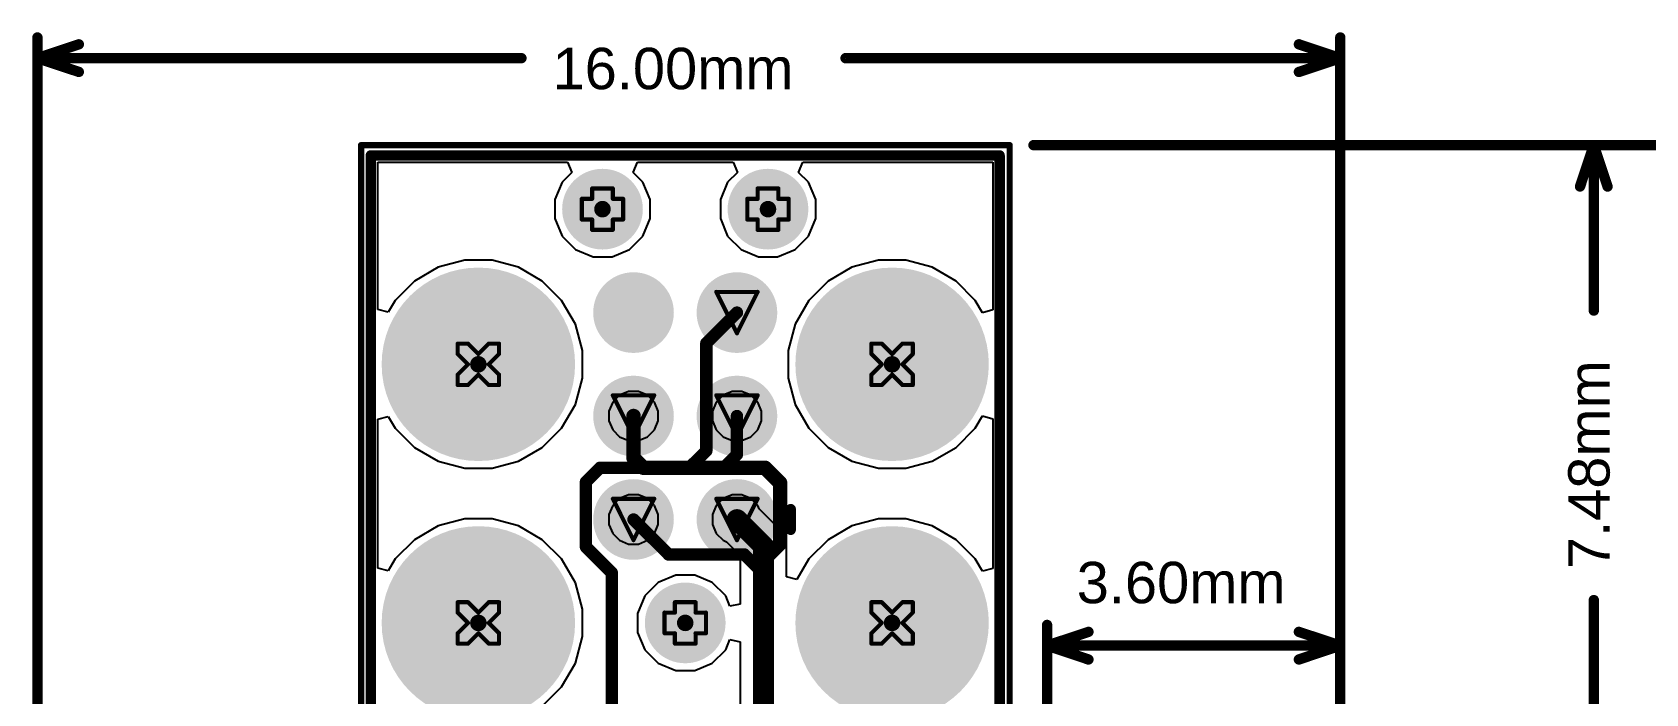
# Model space of a CAD drawing. Header units: inches. Extents: x -35 to 304, y -8 to 63.
# Drawn here: x -0.06 to 19.75, y 9.75 to 17.87 of the extents above; entities that cross this region are included whole.
import ezdxf

# ---------------------------------------------------------------- set-up
doc = ezdxf.new("R2010")
doc.units = ezdxf.units.IN
for name, color, linetype in [('Board Outline', 216, 'Continuous'), ('Bottom Layer', 5, 'Continuous'), ('Bottom Solder', 6, 'Continuous'), ('Dimensions', 6, 'Continuous'), ('Drill Drawing', 1, 'Continuous'), ('Layer 2', 16, 'Continuous'), ('Layer 3', 76, 'Continuous'), ('Pad Holes', 156, 'Continuous'), ('Top Layer', 1, 'Continuous'), ('Top Overlay', 2, 'Continuous'), ('Top Paste', 8, 'Continuous'), ('Top Solder', 216, 'Continuous'), ('Via Holes', 16, 'Continuous')]:
    doc.layers.add(name, color=color, linetype=linetype)
doc.styles.add('Arial', font='', dxfattribs={"height": 0.2})
doc.styles.get('Arial').set_extended_font_data('Arial')

# ---------------------------------------------------------------- blocks, each defined once
blk = doc.blocks.new('TC2030_IDC__5')
at = {"layer": 'Bottom Solder'}
h = blk.add_hatch(color=6, dxfattribs=at)
edge = h.paths.add_edge_path()
edge.add_arc((-2.54, 2.54), 0.1016, 0, 360)
h = blk.add_hatch(color=6, dxfattribs=at)
edge = h.paths.add_edge_path()
edge.add_arc((0.635, 2.54), 0.1016, 0, 360)
h = blk.add_hatch(color=6, dxfattribs=at)
edge = h.paths.add_edge_path()
edge.add_arc((2.54, 1.016), 0.1016, 0, 360)
h = blk.add_hatch(color=6, dxfattribs=at)
edge = h.paths.add_edge_path()
edge.add_arc((-2.54, 0), 0.1016, 0, 360)
h = blk.add_hatch(color=6, dxfattribs=at)
edge = h.paths.add_edge_path()
edge.add_arc((2.54, -1.016), 0.1016, 0, 360)
h = blk.add_hatch(color=6, dxfattribs=at)
edge = h.paths.add_edge_path()
edge.add_arc((-2.54, -2.54), 0.1016, 0, 360)
h = blk.add_hatch(color=6, dxfattribs=at)
edge = h.paths.add_edge_path()
edge.add_arc((0.635, -2.54), 0.1016, 0, 360)
at = {"layer": 'Pad Holes'}
h = blk.add_hatch(color=7, dxfattribs=at)
edge = h.paths.add_edge_path()
edge.add_arc((-2.54, 2.54), 1.1875, 0, 360)
h = blk.add_hatch(color=7, dxfattribs=at)
edge = h.paths.add_edge_path()
edge.add_arc((0.635, 2.54), 1.1875, 0, 360)
h = blk.add_hatch(color=7, dxfattribs=at)
edge = h.paths.add_edge_path()
edge.add_arc((2.54, 1.016), 0.4955, 0, 360)
h = blk.add_hatch(color=7, dxfattribs=at)
edge = h.paths.add_edge_path()
edge.add_arc((-2.54, 0), 0.4955, 0, 360)
h = blk.add_hatch(color=7, dxfattribs=at)
edge = h.paths.add_edge_path()
edge.add_arc((2.54, -1.016), 0.4955, 0, 360)
h = blk.add_hatch(color=7, dxfattribs=at)
edge = h.paths.add_edge_path()
edge.add_arc((-2.54, -2.54), 1.1875, 0, 360)
h = blk.add_hatch(color=7, dxfattribs=at)
edge = h.paths.add_edge_path()
edge.add_arc((0.635, -2.54), 1.1875, 0, 360)
at = {"layer": 'Top Layer'}
h = blk.add_hatch(color=1, dxfattribs=at)
edge = h.paths.add_edge_path()
edge.add_arc((-1.27, 0.635), 0.3935, 0, 360)
h = blk.add_hatch(color=1, dxfattribs=at)
edge = h.paths.add_edge_path()
edge.add_arc((0, 0.635), 0.3935, 0, 360)
h = blk.add_hatch(color=1, dxfattribs=at)
edge = h.paths.add_edge_path()
edge.add_arc((1.27, 0.635), 0.3935, 0, 360)
h = blk.add_hatch(color=1, dxfattribs=at)
edge = h.paths.add_edge_path()
edge.add_arc((-1.27, -0.635), 0.3935, 0, 360)
h = blk.add_hatch(color=1, dxfattribs=at)
edge = h.paths.add_edge_path()
edge.add_arc((-1.27, -0.635), 0.3935, 0, 360)
h = blk.add_hatch(color=1, dxfattribs=at)
edge = h.paths.add_edge_path()
edge.add_arc((0, -0.635), 0.3935, 0, 360)
h = blk.add_hatch(color=1, dxfattribs=at)
edge = h.paths.add_edge_path()
edge.add_arc((1.27, -0.635), 0.3935, 0, 360)
at = {"layer": 'Top Paste'}
h = blk.add_hatch(color=8, dxfattribs=at)
edge = h.paths.add_edge_path()
edge.add_arc((-1.27, 0.635), 0.3935, 0, 360)
h = blk.add_hatch(color=8, dxfattribs=at)
edge = h.paths.add_edge_path()
edge.add_arc((0, 0.635), 0.3935, 0, 360)
h = blk.add_hatch(color=8, dxfattribs=at)
edge = h.paths.add_edge_path()
edge.add_arc((1.27, 0.635), 0.3935, 0, 360)
h = blk.add_hatch(color=8, dxfattribs=at)
edge = h.paths.add_edge_path()
edge.add_arc((-1.27, -0.635), 0.3935, 0, 360)
h = blk.add_hatch(color=8, dxfattribs=at)
edge = h.paths.add_edge_path()
edge.add_arc((-1.27, -0.635), 0.3935, 0, 360)
h = blk.add_hatch(color=8, dxfattribs=at)
edge = h.paths.add_edge_path()
edge.add_arc((0, -0.635), 0.3935, 0, 360)
h = blk.add_hatch(color=8, dxfattribs=at)
edge = h.paths.add_edge_path()
edge.add_arc((1.27, -0.635), 0.3935, 0, 360)
at = {"layer": 'Top Solder'}
h = blk.add_hatch(color=216, dxfattribs=at)
edge = h.paths.add_edge_path()
edge.add_arc((-2.54, 2.54), 0.1016, 0, 360)
h = blk.add_hatch(color=216, dxfattribs=at)
edge = h.paths.add_edge_path()
edge.add_arc((0.635, 2.54), 0.1016, 0, 360)
h = blk.add_hatch(color=216, dxfattribs=at)
edge = h.paths.add_edge_path()
edge.add_arc((-1.27, 0.635), 0.4951, 0, 360)
h = blk.add_hatch(color=216, dxfattribs=at)
edge = h.paths.add_edge_path()
edge.add_arc((0, 0.635), 0.4951, 0, 360)
h = blk.add_hatch(color=216, dxfattribs=at)
edge = h.paths.add_edge_path()
edge.add_arc((1.27, 0.635), 0.4951, 0, 360)
h = blk.add_hatch(color=216, dxfattribs=at)
edge = h.paths.add_edge_path()
edge.add_arc((2.54, 1.016), 0.1016, 0, 360)
h = blk.add_hatch(color=216, dxfattribs=at)
edge = h.paths.add_edge_path()
edge.add_arc((-2.54, 0), 0.1016, 0, 360)
h = blk.add_hatch(color=216, dxfattribs=at)
edge = h.paths.add_edge_path()
edge.add_arc((-1.27, -0.635), 0.4951, 0, 360)
h = blk.add_hatch(color=216, dxfattribs=at)
edge = h.paths.add_edge_path()
edge.add_arc((-1.27, -0.635), 0.4951, 0, 360)
h = blk.add_hatch(color=216, dxfattribs=at)
edge = h.paths.add_edge_path()
edge.add_arc((0, -0.635), 0.4951, 0, 360)
h = blk.add_hatch(color=216, dxfattribs=at)
edge = h.paths.add_edge_path()
edge.add_arc((1.27, -0.635), 0.4951, 0, 360)
h = blk.add_hatch(color=216, dxfattribs=at)
edge = h.paths.add_edge_path()
edge.add_arc((2.54, -1.016), 0.1016, 0, 360)
h = blk.add_hatch(color=216, dxfattribs=at)
edge = h.paths.add_edge_path()
edge.add_arc((-2.54, -2.54), 0.1016, 0, 360)
h = blk.add_hatch(color=216, dxfattribs=at)
edge = h.paths.add_edge_path()
edge.add_arc((0.635, -2.54), 0.1016, 0, 360)
at = {"layer": 'Top Overlay', "const_width": 0.127}
for points in [[(-3.8608, 3.8608), (-3.8608, -3.8608)], [(-3.8608, 3.8608), (3.2004, 3.8608)], [(3.2004, 3.8608), (3.2004, -3.8608)], [(-1.27, -1.1684), (-1.397, -1.2954)], [(-1.27, -1.1684), (-1.143, -1.2954)], [(-1.397, -1.2954), (-1.143, -1.2954)], [(-3.8608, -3.8608), (3.2004, -3.8608)]]:
    blk.add_lwpolyline(points, dxfattribs=at)
at = {"layer": 'Top Overlay', "const_width": 0.0635}
for points in [[(-3.89255, 3.8608, 1), (-3.82905, 3.8608, 1)], [(-3.89255, 3.8608, 1), (-3.82905, 3.8608, 1)], [(3.16865, 3.8608, 1), (3.23215, 3.8608, 1)], [(3.16865, 3.8608, 1), (3.23215, 3.8608, 1)], [(-1.30175, -1.1684, 1), (-1.23825, -1.1684, 1)], [(-1.30175, -1.1684, 1), (-1.23825, -1.1684, 1)], [(-1.42875, -1.2954, 1), (-1.36525, -1.2954, 1)], [(-1.42875, -1.2954, 1), (-1.36525, -1.2954, 1)], [(-1.17475, -1.2954, 1), (-1.11125, -1.2954, 1)], [(-1.17475, -1.2954, 1), (-1.11125, -1.2954, 1)], [(-3.89255, -3.8608, 1), (-3.82905, -3.8608, 1)], [(-3.89255, -3.8608, 1), (-3.82905, -3.8608, 1)], [(3.16865, -3.8608, 1), (3.23215, -3.8608, 1)], [(3.16865, -3.8608, 1), (3.23215, -3.8608, 1)]]:
    blk.add_lwpolyline(points, format="xyb", close=True, dxfattribs=at)

msp = doc.modelspace()

# ---------------------------------------------------------------- hatches: boundary and pattern name
at = {"layer": 'Bottom Layer'}
h = msp.add_hatch(color=5, dxfattribs=at)
edge = h.paths.add_edge_path()
edge.add_arc((8.589, 14.427), 0.15, 0, 360)
h = msp.add_hatch(color=5, dxfattribs=at)
edge = h.paths.add_edge_path()
edge.add_arc((7.319, 13.157), 0.15, 0, 360)
h = msp.add_hatch(color=5, dxfattribs=at)
edge = h.paths.add_edge_path()
edge.add_arc((8.589, 13.157), 0.15, 0, 360)
h = msp.add_hatch(color=5, dxfattribs=at)
edge = h.paths.add_edge_path()
edge.add_arc((7.319, 11.887), 0.15, 0, 360)
h = msp.add_hatch(color=5, dxfattribs=at)
edge = h.paths.add_edge_path()
edge.add_arc((8.589, 11.887), 0.15, 0, 360)
at = {"layer": 'Bottom Solder'}
h = msp.add_hatch(color=6, dxfattribs=at)
edge = h.paths.add_edge_path()
edge.add_arc((8.589, 14.427), 0.252, 0, 360)
h = msp.add_hatch(color=6, dxfattribs=at)
edge = h.paths.add_edge_path()
edge.add_arc((7.319, 13.157), 0.252, 0, 360)
h = msp.add_hatch(color=6, dxfattribs=at)
edge = h.paths.add_edge_path()
edge.add_arc((8.589, 13.157), 0.252, 0, 360)
h = msp.add_hatch(color=6, dxfattribs=at)
edge = h.paths.add_edge_path()
edge.add_arc((7.319, 11.887), 0.252, 0, 360)
h = msp.add_hatch(color=6, dxfattribs=at)
edge = h.paths.add_edge_path()
edge.add_arc((8.589, 11.887), 0.252, 0, 360)
at = {"layer": 'Layer 2'}
h = msp.add_hatch(color=16, dxfattribs=at)
edge = h.paths.add_edge_path()
edge.add_arc((8.589, 14.427), 0.15, 0, 360)
h = msp.add_hatch(color=16, dxfattribs=at)
edge = h.paths.add_edge_path()
edge.add_arc((7.319, 13.157), 0.15, 0, 360)
h = msp.add_hatch(color=16, dxfattribs=at)
edge = h.paths.add_edge_path()
edge.add_arc((8.589, 13.157), 0.15, 0, 360)
h = msp.add_hatch(color=16, dxfattribs=at)
edge = h.paths.add_edge_path()
edge.add_arc((7.319, 11.887), 0.15, 0, 360)
h = msp.add_hatch(color=16, dxfattribs=at)
edge = h.paths.add_edge_path()
edge.add_arc((8.589, 11.887), 0.15, 0, 360)
at = {"layer": 'Layer 3'}
h = msp.add_hatch(color=76, dxfattribs=at)
edge = h.paths.add_edge_path()
edge.add_arc((8.589, 14.427), 0.15, 0, 360)
h = msp.add_hatch(color=76, dxfattribs=at)
edge = h.paths.add_edge_path()
edge.add_arc((7.319, 13.157), 0.15, 0, 360)
h = msp.add_hatch(color=76, dxfattribs=at)
edge = h.paths.add_edge_path()
edge.add_arc((8.589, 13.157), 0.15, 0, 360)
h = msp.add_hatch(color=76, dxfattribs=at)
edge = h.paths.add_edge_path()
edge.add_arc((7.319, 11.887), 0.15, 0, 360)
h = msp.add_hatch(color=76, dxfattribs=at)
edge = h.paths.add_edge_path()
edge.add_arc((8.589, 11.887), 0.15, 0, 360)
at = {"layer": 'Top Layer'}
h = msp.add_hatch(color=1, dxfattribs=at)
edge = h.paths.add_edge_path()
edge.add_arc((8.589, 14.427), 0.15, 0, 360)
h = msp.add_hatch(color=1, dxfattribs=at)
edge = h.paths.add_edge_path()
edge.add_arc((7.319, 13.157), 0.15, 0, 360)
h = msp.add_hatch(color=1, dxfattribs=at)
edge = h.paths.add_edge_path()
edge.add_arc((8.589, 13.157), 0.15, 0, 360)
h = msp.add_hatch(color=1, dxfattribs=at)
edge = h.paths.add_edge_path()
edge.add_arc((7.319, 11.887), 0.15, 0, 360)
h = msp.add_hatch(color=1, dxfattribs=at)
edge = h.paths.add_edge_path()
edge.add_arc((8.589, 11.887), 0.15, 0, 360)
at = {"layer": 'Top Solder'}
h = msp.add_hatch(color=216, dxfattribs=at)
edge = h.paths.add_edge_path()
edge.add_arc((8.589, 14.427), 0.252, 0, 360)
h = msp.add_hatch(color=216, dxfattribs=at)
edge = h.paths.add_edge_path()
edge.add_arc((7.319, 13.157), 0.252, 0, 360)
h = msp.add_hatch(color=216, dxfattribs=at)
edge = h.paths.add_edge_path()
edge.add_arc((8.589, 13.157), 0.252, 0, 360)
h = msp.add_hatch(color=216, dxfattribs=at)
edge = h.paths.add_edge_path()
edge.add_arc((7.319, 11.887), 0.252, 0, 360)
h = msp.add_hatch(color=216, dxfattribs=at)
edge = h.paths.add_edge_path()
edge.add_arc((8.589, 11.887), 0.252, 0, 360)
at = {"layer": 'Via Holes'}
h = msp.add_hatch(color=7, dxfattribs=at)
edge = h.paths.add_edge_path()
edge.add_arc((8.589, 14.427), 0.075, 0, 360)
h = msp.add_hatch(color=7, dxfattribs=at)
edge = h.paths.add_edge_path()
edge.add_arc((7.319, 13.157), 0.075, 0, 360)
h = msp.add_hatch(color=7, dxfattribs=at)
edge = h.paths.add_edge_path()
edge.add_arc((8.589, 13.157), 0.075, 0, 360)
h = msp.add_hatch(color=7, dxfattribs=at)
edge = h.paths.add_edge_path()
edge.add_arc((7.319, 11.887), 0.075, 0, 360)
h = msp.add_hatch(color=7, dxfattribs=at)
edge = h.paths.add_edge_path()
edge.add_arc((8.589, 11.887), 0.075, 0, 360)

# ---------------------------------------------------------------- linework, layer by layer
at = {"layer": 'Board Outline', "const_width": 0.0762}
for points in [[(3.974, 16.483), (11.937, 16.483)], [(3.974, 9.169), (3.974, 16.483)], [(11.937, 9.167), (11.937, 16.483)]]:
    msp.add_lwpolyline(points, dxfattribs=at)
at = {"layer": 'Board Outline', "const_width": 0.0381}
for points in [[(3.955, 16.483, 1), (3.993, 16.483, 1)], [(3.955, 16.483, 1), (3.993, 16.483, 1)], [(11.918, 16.483, 1), (11.957, 16.483, 1)], [(11.918, 16.483, 1), (11.957, 16.483, 1)]]:
    msp.add_lwpolyline(points, format="xyb", close=True, dxfattribs=at)
at = {"layer": 'Bottom Layer'}
for p, q in [((4.181, 14.465), (4.181, 16.276)), ((4.181, 16.276), (6.51, 16.276)), ((6.51, 16.276), (6.562, 16.149)), ((7.314, 16.149), (7.367, 16.276)), ((7.367, 16.276), (8.542, 16.276)), ((8.542, 16.276), (8.594, 16.149)), ((9.346, 16.149), (9.399, 16.276)), ((9.399, 16.276), (11.73, 16.276)), ((11.73, 16.276), (11.73, 14.46)), ((6.562, 16.149), (6.442, 16.029)), ((7.435, 16.029), (7.314, 16.149)), ((8.594, 16.149), (8.474, 16.029)), ((9.467, 16.029), (9.346, 16.149)), ((6.442, 16.029), (6.353, 15.814)), ((7.524, 15.814), (7.435, 16.029)), ((8.474, 16.029), (8.385, 15.814)), ((9.556, 15.814), (9.467, 16.029)), ((6.353, 15.814), (6.353, 15.581)), ((7.524, 15.581), (7.524, 15.814)), ((8.385, 15.814), (8.385, 15.581)), ((9.556, 15.581), (9.556, 15.814)), ((6.353, 15.581), (6.442, 15.366)), ((7.435, 15.366), (7.524, 15.581)), ((8.385, 15.581), (8.474, 15.366)), ((9.467, 15.366), (9.556, 15.581)), ((6.442, 15.366), (6.607, 15.201)), ((7.27, 15.201), (7.435, 15.366)), ((8.474, 15.366), (8.639, 15.201)), ((9.302, 15.201), (9.467, 15.366)), ((5.246, 15.07), (4.921, 14.983)), ((5.582, 15.07), (5.246, 15.07)), ((5.907, 14.983), (5.582, 15.07)), ((6.607, 15.201), (6.822, 15.112)), ((6.822, 15.112), (7.055, 15.112)), ((7.055, 15.112), (7.27, 15.201)), ((8.639, 15.201), (8.854, 15.112)), ((8.854, 15.112), (9.087, 15.112)), ((9.087, 15.112), (9.302, 15.201)), ((10.326, 15.07), (10.001, 14.983)), ((10.662, 15.07), (10.326, 15.07)), ((10.987, 14.983), (10.662, 15.07)), ((4.921, 14.983), (4.63, 14.814)), ((6.199, 14.814), (5.907, 14.983)), ((10.001, 14.983), (9.71, 14.814)), ((11.279, 14.814), (10.987, 14.983)), ((4.63, 14.814), (4.392, 14.577)), ((6.436, 14.577), (6.199, 14.814)), ((9.71, 14.814), (9.472, 14.577)), ((11.516, 14.577), (11.279, 14.814)), ((4.308, 14.431), (4.181, 14.465)), ((4.392, 14.577), (4.308, 14.431)), ((6.605, 14.285), (6.436, 14.577)), ((9.472, 14.577), (9.304, 14.285)), ((11.603, 14.426), (11.516, 14.577)), ((6.692, 13.96), (6.605, 14.285)), ((9.304, 14.285), (9.217, 13.96)), ((11.73, 14.46), (11.603, 14.426)), ((6.692, 13.624), (6.692, 13.96)), ((9.217, 13.96), (9.217, 13.624)), ((6.605, 13.299), (6.692, 13.624)), ((9.217, 13.624), (9.304, 13.299)), ((6.436, 13.008), (6.605, 13.299)), ((7.063, 13.329), (7.017, 13.217)), ((7.148, 13.414), (7.063, 13.329)), ((7.259, 13.46), (7.148, 13.414)), ((7.379, 13.46), (7.259, 13.46)), ((7.49, 13.414), (7.379, 13.46)), ((7.576, 13.329), (7.49, 13.414)), ((7.622, 13.217), (7.576, 13.329)), ((8.333, 13.329), (8.287, 13.217)), ((8.418, 13.414), (8.333, 13.329)), ((8.529, 13.46), (8.418, 13.414)), ((8.649, 13.46), (8.529, 13.46)), ((8.76, 13.414), (8.649, 13.46)), ((8.846, 13.329), (8.76, 13.414)), ((8.892, 13.217), (8.846, 13.329)), ((9.304, 13.299), (9.472, 13.008)), ((4.181, 13.119), (4.308, 13.153)), ((4.181, 11.29), (4.181, 13.119)), ((4.308, 13.153), (4.392, 13.008)), ((7.017, 13.217), (7.017, 13.097)), ((7.017, 13.097), (7.063, 12.986)), ((7.576, 12.986), (7.622, 13.097)), ((7.622, 13.097), (7.622, 13.217)), ((8.287, 13.217), (8.287, 13.097)), ((8.287, 13.097), (8.333, 12.986)), ((8.846, 12.986), (8.892, 13.097)), ((8.892, 13.097), (8.892, 13.217)), ((11.516, 13.008), (11.603, 13.158)), ((11.603, 13.158), (11.73, 13.124)), ((11.73, 13.124), (11.73, 11.285)), ((4.392, 13.008), (4.63, 12.77)), ((6.199, 12.77), (6.436, 13.008)), ((7.063, 12.986), (7.148, 12.901)), ((7.148, 12.901), (7.259, 12.855)), ((7.379, 12.855), (7.49, 12.901)), ((7.49, 12.901), (7.576, 12.986)), ((8.333, 12.986), (8.418, 12.901)), ((8.418, 12.901), (8.529, 12.855)), ((8.649, 12.855), (8.76, 12.901)), ((8.76, 12.901), (8.846, 12.986)), ((9.472, 13.008), (9.71, 12.77)), ((11.279, 12.77), (11.516, 13.008)), ((4.63, 12.77), (4.921, 12.602)), ((5.907, 12.602), (6.199, 12.77)), ((7.259, 12.855), (7.379, 12.855)), ((8.529, 12.855), (8.649, 12.855)), ((9.71, 12.77), (10.001, 12.602)), ((10.987, 12.602), (11.279, 12.77)), ((4.921, 12.602), (5.246, 12.515)), ((5.246, 12.515), (5.582, 12.515)), ((5.582, 12.515), (5.907, 12.602)), ((10.001, 12.602), (10.326, 12.515)), ((10.326, 12.515), (10.662, 12.515)), ((10.662, 12.515), (10.987, 12.602)), ((7.148, 12.144), (7.063, 12.059)), ((7.259, 12.19), (7.148, 12.144)), ((7.379, 12.19), (7.259, 12.19)), ((7.49, 12.144), (7.379, 12.19)), ((7.576, 12.059), (7.49, 12.144)), ((8.418, 12.144), (8.333, 12.059)), ((8.529, 12.19), (8.418, 12.144)), ((8.649, 12.19), (8.529, 12.19)), ((8.76, 12.144), (8.649, 12.19)), ((8.846, 12.059), (8.76, 12.144)), ((5.246, 11.895), (4.921, 11.808)), ((5.582, 11.895), (5.246, 11.895)), ((5.907, 11.808), (5.582, 11.895)), ((7.063, 12.059), (7.017, 11.947)), ((7.017, 11.947), (7.017, 11.827)), ((7.622, 11.947), (7.576, 12.059)), ((7.622, 11.827), (7.622, 11.947)), ((8.333, 12.059), (8.287, 11.947)), ((8.287, 11.947), (8.287, 11.827)), ((8.863, 12.016), (8.846, 12.059)), ((9.116, 11.763), (8.863, 12.016)), ((10.326, 11.895), (10.001, 11.808)), ((10.662, 11.895), (10.326, 11.895)), ((10.987, 11.808), (10.662, 11.895)), ((4.921, 11.808), (4.63, 11.639)), ((6.199, 11.639), (5.907, 11.808)), ((7.017, 11.827), (7.063, 11.716)), ((7.063, 11.716), (7.148, 11.631)), ((7.49, 11.631), (7.576, 11.716)), ((7.576, 11.716), (7.622, 11.827)), ((8.287, 11.827), (8.333, 11.716)), ((8.333, 11.716), (8.418, 11.631)), ((9.178, 11.671), (9.116, 11.763)), ((9.116, 11.763), (9.116, 11.763)), ((10.001, 11.808), (9.71, 11.639)), ((11.279, 11.639), (10.987, 11.808)), ((4.63, 11.639), (4.392, 11.402)), ((6.436, 11.402), (6.199, 11.639)), ((7.148, 11.631), (7.259, 11.585)), ((7.259, 11.585), (7.379, 11.585)), ((7.379, 11.585), (7.49, 11.631)), ((8.418, 11.631), (8.46, 11.613)), ((8.46, 11.613), (8.63, 11.444)), ((9.199, 11.562), (9.178, 11.671)), ((9.199, 11.184), (9.199, 11.562)), ((9.199, 11.562), (9.199, 11.562)), ((9.71, 11.639), (9.472, 11.402)), ((11.516, 11.402), (11.279, 11.639)), ((4.392, 11.402), (4.308, 11.256)), ((6.605, 11.11), (6.436, 11.402)), ((8.63, 11.444), (8.63, 10.848)), ((9.472, 11.402), (9.326, 11.15)), ((11.603, 11.251), (11.516, 11.402)), ((4.308, 11.256), (4.181, 11.29)), ((6.692, 10.785), (6.605, 11.11)), ((7.623, 11.114), (7.458, 10.949)), ((7.838, 11.203), (7.623, 11.114)), ((8.071, 11.203), (7.838, 11.203)), ((8.286, 11.114), (8.071, 11.203)), ((8.451, 10.949), (8.286, 11.114)), ((9.326, 11.15), (9.199, 11.184)), ((11.73, 11.285), (11.603, 11.251)), ((7.458, 10.949), (7.369, 10.734)), ((8.503, 10.823), (8.451, 10.949)), ((6.692, 10.449), (6.692, 10.785)), ((7.369, 10.734), (7.369, 10.501)), ((8.63, 10.848), (8.503, 10.823)), ((7.369, 10.501), (7.458, 10.286)), ((6.605, 10.124), (6.692, 10.449)), ((8.451, 10.286), (8.503, 10.412)), ((8.503, 10.412), (8.63, 10.386)), ((8.63, 10.386), (8.63, 9.584)), ((6.436, 9.833), (6.605, 10.124)), ((7.458, 10.286), (7.623, 10.121)), ((7.623, 10.121), (7.838, 10.032)), ((8.071, 10.032), (8.286, 10.121)), ((8.286, 10.121), (8.451, 10.286)), ((7.838, 10.032), (8.071, 10.032)), ((6.199, 9.595), (6.436, 9.833))]:
    msp.add_line(p, q, dxfattribs=at)
for points, const_width in [([(8.213, 14.051), (8.589, 14.427)], 0.152), ([(8.213, 12.73), (8.213, 14.051)], 0.152), ([(8.004, 12.522), (8.213, 12.73)], 0.152), ([(6.735, 12.349), (6.908, 12.522)], 0.152), ([(6.908, 12.522), (8.004, 12.522)], 0.152), ([(6.735, 11.55), (6.735, 12.349)], 0.152), ([(8.589, 11.887), (8.915, 11.562)], 0.254), ([(8.915, 9.466), (8.915, 11.562)], 0.254), ([(6.735, 11.55), (7.053, 11.232)], 0.152), ([(7.053, 9.586), (7.053, 11.232)], 0.152)]:
    msp.add_lwpolyline(points, dxfattribs=dict(at, const_width=const_width))
for points, const_width in [([(8.551, 14.427, 1), (8.627, 14.427, 1)], 0.0762), ([(8.175, 14.051, 1), (8.251, 14.051, 1)], 0.0762), ([(8.175, 14.051, 1), (8.251, 14.051, 1)], 0.0762), ([(8.175, 12.73, 1), (8.251, 12.73, 1)], 0.0762), ([(8.175, 12.73, 1), (8.251, 12.73, 1)], 0.0762), ([(6.87, 12.522, 1), (6.946, 12.522, 1)], 0.0762), ([(6.87, 12.522, 1), (6.946, 12.522, 1)], 0.0762), ([(7.966, 12.522, 1), (8.042, 12.522, 1)], 0.0762), ([(7.966, 12.522, 1), (8.042, 12.522, 1)], 0.0762), ([(6.697, 12.349, 1), (6.773, 12.349, 1)], 0.0762), ([(6.697, 12.349, 1), (6.773, 12.349, 1)], 0.0762), ([(8.526, 11.887, 1), (8.653, 11.887, 1)], 0.127), ([(8.851, 11.562, 1), (8.978, 11.562, 1)], 0.127), ([(8.851, 11.562, 1), (8.978, 11.562, 1)], 0.127), ([(6.697, 11.55, 1), (6.773, 11.55, 1)], 0.0762), ([(6.697, 11.55, 1), (6.773, 11.55, 1)], 0.0762), ([(7.015, 11.232, 1), (7.091, 11.232, 1)], 0.0762), ([(7.015, 11.232, 1), (7.091, 11.232, 1)], 0.0762)]:
    msp.add_lwpolyline(points, format="xyb", close=True, dxfattribs=dict(at, const_width=const_width))
at = {"layer": 'Dimensions', "const_width": 0.127}
for points in [[(0, 9.292), (0, 17.805)], [(15.997, 9.292), (15.997, 17.805)], [(0, 17.551), (0.508, 17.721)], [(15.489, 17.721), (15.997, 17.551)], [(0, 17.551), (5.944, 17.551)], [(0, 17.551), (0.508, 17.382)], [(9.922, 17.551), (15.997, 17.551)], [(15.489, 17.382), (15.997, 17.551)], [(12.23, 16.483), (19.364, 16.483)], [(12.23, 16.483), (21.37, 16.483)], [(18.941, 15.975), (19.11, 16.483)], [(19.11, 16.483), (19.279, 15.975)], [(19.11, 14.452), (19.11, 16.483)], [(19.11, 9), (19.11, 10.897)], [(12.397, 9), (12.397, 10.592)], [(12.397, 10.338), (12.905, 10.507)], [(15.489, 10.507), (15.997, 10.338)], [(15.997, 9), (15.997, 10.592)], [(12.397, 10.338), (12.905, 10.168)], [(12.397, 10.338), (14.197, 10.338)], [(14.197, 10.338), (15.997, 10.338)], [(15.489, 10.168), (15.997, 10.338)]]:
    msp.add_lwpolyline(points, dxfattribs=at)
at = {"layer": 'Dimensions', "const_width": 0.0635}
for points in [[(-0.032, 17.805, 1), (0.032, 17.805, 1)], [(15.965, 17.805, 1), (16.029, 17.805, 1)], [(0.476, 17.721, 1), (0.54, 17.721, 1)], [(15.457, 17.721, 1), (15.521, 17.721, 1)], [(-0.032, 17.551, 1), (0.032, 17.551, 1)], [(-0.032, 17.551, 1), (0.032, 17.551, 1)], [(-0.032, 17.551, 1), (0.032, 17.551, 1)], [(0.476, 17.382, 1), (0.54, 17.382, 1)], [(5.912, 17.551, 1), (5.975, 17.551, 1)], [(9.89, 17.551, 1), (9.954, 17.551, 1)], [(15.457, 17.382, 1), (15.521, 17.382, 1)], [(15.965, 17.551, 1), (16.029, 17.551, 1)], [(15.965, 17.551, 1), (16.029, 17.551, 1)], [(15.965, 17.551, 1), (16.029, 17.551, 1)], [(12.198, 16.483, 1), (12.261, 16.483, 1)], [(12.198, 16.483, 1), (12.261, 16.483, 1)], [(19.078, 16.483, 1), (19.142, 16.483, 1)], [(19.078, 16.483, 1), (19.142, 16.483, 1)], [(19.078, 16.483, 1), (19.142, 16.483, 1)], [(19.332, 16.483, 1), (19.396, 16.483, 1)], [(18.909, 15.975, 1), (18.972, 15.975, 1)], [(19.247, 15.975, 1), (19.311, 15.975, 1)], [(19.078, 14.452, 1), (19.142, 14.452, 1)], [(19.078, 10.897, 1), (19.142, 10.897, 1)], [(12.365, 10.592, 1), (12.429, 10.592, 1)], [(12.873, 10.507, 1), (12.937, 10.507, 1)], [(15.457, 10.507, 1), (15.521, 10.507, 1)], [(15.965, 10.592, 1), (16.029, 10.592, 1)], [(12.365, 10.338, 1), (12.429, 10.338, 1)], [(12.365, 10.338, 1), (12.429, 10.338, 1)], [(12.365, 10.338, 1), (12.429, 10.338, 1)], [(14.165, 10.338, 1), (14.229, 10.338, 1)], [(14.165, 10.338, 1), (14.229, 10.338, 1)], [(15.965, 10.338, 1), (16.029, 10.338, 1)], [(15.965, 10.338, 1), (16.029, 10.338, 1)], [(15.965, 10.338, 1), (16.029, 10.338, 1)], [(12.873, 10.168, 1), (12.937, 10.168, 1)], [(15.457, 10.168, 1), (15.521, 10.168, 1)]]:
    msp.add_lwpolyline(points, format="xyb", close=True, dxfattribs=at)
at = {"layer": 'Drill Drawing', "const_width": 0.0508}
for points in [[(6.684, 15.57), (6.684, 15.824)], [(6.684, 15.824), (6.811, 15.824)], [(6.811, 15.824), (6.811, 15.951)], [(6.811, 15.951), (7.065, 15.951)], [(7.065, 15.824), (7.065, 15.951)], [(7.065, 15.824), (7.192, 15.824)], [(7.192, 15.57), (7.192, 15.824)], [(8.716, 15.57), (8.716, 15.824)], [(8.716, 15.824), (8.843, 15.824)], [(8.843, 15.824), (8.843, 15.951)], [(8.843, 15.951), (9.097, 15.951)], [(9.097, 15.824), (9.097, 15.951)], [(9.097, 15.824), (9.224, 15.824)], [(9.224, 15.57), (9.224, 15.824)], [(6.684, 15.57), (6.811, 15.57)], [(6.811, 15.443), (6.811, 15.57)], [(6.811, 15.443), (7.065, 15.443)], [(7.065, 15.57), (7.192, 15.57)], [(7.065, 15.443), (7.065, 15.57)], [(8.716, 15.57), (8.843, 15.57)], [(8.843, 15.443), (8.843, 15.57)], [(8.843, 15.443), (9.097, 15.443)], [(9.097, 15.57), (9.224, 15.57)], [(9.097, 15.443), (9.097, 15.57)], [(8.335, 14.681), (8.843, 14.681)], [(8.335, 14.681), (8.589, 14.173)], [(8.589, 14.173), (8.843, 14.681)], [(5.16, 13.919), (5.16, 14.046)], [(5.16, 14.046), (5.287, 14.046)], [(5.287, 14.046), (5.414, 13.919)], [(5.414, 13.919), (5.541, 14.046)], [(5.541, 14.046), (5.668, 14.046)], [(5.668, 13.919), (5.668, 14.046)], [(10.24, 13.919), (10.24, 14.046)], [(10.24, 14.046), (10.367, 14.046)], [(10.367, 14.046), (10.494, 13.919)], [(10.494, 13.919), (10.621, 14.046)], [(10.621, 14.046), (10.748, 14.046)], [(10.748, 13.919), (10.748, 14.046)], [(5.16, 13.919), (5.287, 13.792)], [(5.541, 13.792), (5.668, 13.919)], [(10.24, 13.919), (10.367, 13.792)], [(10.621, 13.792), (10.748, 13.919)], [(5.16, 13.665), (5.287, 13.792)], [(5.16, 13.538), (5.16, 13.665)], [(5.287, 13.538), (5.414, 13.665)], [(5.414, 13.665), (5.541, 13.538)], [(5.541, 13.792), (5.668, 13.665)], [(5.668, 13.538), (5.668, 13.665)], [(10.24, 13.665), (10.367, 13.792)], [(10.24, 13.538), (10.24, 13.665)], [(10.367, 13.538), (10.494, 13.665)], [(10.494, 13.665), (10.621, 13.538)], [(10.621, 13.792), (10.748, 13.665)], [(10.748, 13.538), (10.748, 13.665)], [(5.16, 13.538), (5.287, 13.538)], [(5.541, 13.538), (5.668, 13.538)], [(10.24, 13.538), (10.367, 13.538)], [(10.621, 13.538), (10.748, 13.538)], [(7.065, 13.411), (7.573, 13.411)], [(7.065, 13.411), (7.319, 12.903)], [(7.319, 12.903), (7.573, 13.411)], [(8.335, 13.411), (8.843, 13.411)], [(8.335, 13.411), (8.589, 12.903)], [(8.589, 12.903), (8.843, 13.411)], [(7.065, 12.141), (7.573, 12.141)], [(7.065, 12.141), (7.319, 11.633)], [(7.319, 11.633), (7.573, 12.141)], [(8.335, 12.141), (8.843, 12.141)], [(8.335, 12.141), (8.589, 11.633)], [(8.589, 11.633), (8.843, 12.141)], [(5.16, 10.744), (5.16, 10.871)], [(5.16, 10.871), (5.287, 10.871)], [(5.287, 10.871), (5.414, 10.744)], [(5.414, 10.744), (5.541, 10.871)], [(5.541, 10.871), (5.668, 10.871)], [(5.668, 10.744), (5.668, 10.871)], [(7.827, 10.744), (7.827, 10.871)], [(7.827, 10.871), (8.081, 10.871)], [(8.081, 10.744), (8.081, 10.871)], [(10.24, 10.744), (10.24, 10.871)], [(10.24, 10.871), (10.367, 10.871)], [(10.367, 10.871), (10.494, 10.744)], [(10.494, 10.744), (10.621, 10.871)], [(10.621, 10.871), (10.748, 10.871)], [(10.748, 10.744), (10.748, 10.871)], [(5.16, 10.744), (5.287, 10.617)], [(5.541, 10.617), (5.668, 10.744)], [(7.7, 10.49), (7.7, 10.744)], [(7.7, 10.744), (7.827, 10.744)], [(8.081, 10.744), (8.208, 10.744)], [(8.208, 10.49), (8.208, 10.744)], [(10.24, 10.744), (10.367, 10.617)], [(10.621, 10.617), (10.748, 10.744)], [(5.16, 10.49), (5.287, 10.617)], [(5.16, 10.363), (5.16, 10.49)], [(5.287, 10.363), (5.414, 10.49)], [(5.414, 10.49), (5.541, 10.363)], [(5.541, 10.617), (5.668, 10.49)], [(5.668, 10.363), (5.668, 10.49)], [(7.7, 10.49), (7.827, 10.49)], [(7.827, 10.363), (7.827, 10.49)], [(8.081, 10.49), (8.208, 10.49)], [(8.081, 10.363), (8.081, 10.49)], [(10.24, 10.49), (10.367, 10.617)], [(10.24, 10.363), (10.24, 10.49)], [(10.367, 10.363), (10.494, 10.49)], [(10.494, 10.49), (10.621, 10.363)], [(10.621, 10.617), (10.748, 10.49)], [(10.748, 10.363), (10.748, 10.49)], [(5.16, 10.363), (5.287, 10.363)], [(5.541, 10.363), (5.668, 10.363)], [(7.827, 10.363), (8.081, 10.363)], [(10.24, 10.363), (10.367, 10.363)], [(10.621, 10.363), (10.748, 10.363)]]:
    msp.add_lwpolyline(points, dxfattribs=at)
at = {"layer": 'Drill Drawing', "const_width": 0.0254}
for points in [[(6.671, 15.824, 1), (6.697, 15.824, 1)], [(6.671, 15.824, 1), (6.697, 15.824, 1)], [(6.798, 15.951, 1), (6.824, 15.951, 1)], [(6.798, 15.951, 1), (6.824, 15.951, 1)], [(6.798, 15.824, 1), (6.824, 15.824, 1)], [(6.798, 15.824, 1), (6.824, 15.824, 1)], [(7.052, 15.951, 1), (7.078, 15.951, 1)], [(7.052, 15.951, 1), (7.078, 15.951, 1)], [(7.052, 15.824, 1), (7.078, 15.824, 1)], [(7.052, 15.824, 1), (7.078, 15.824, 1)], [(7.179, 15.824, 1), (7.205, 15.824, 1)], [(7.179, 15.824, 1), (7.205, 15.824, 1)], [(8.703, 15.824, 1), (8.729, 15.824, 1)], [(8.703, 15.824, 1), (8.729, 15.824, 1)], [(8.83, 15.951, 1), (8.856, 15.951, 1)], [(8.83, 15.951, 1), (8.856, 15.951, 1)], [(8.83, 15.824, 1), (8.856, 15.824, 1)], [(8.83, 15.824, 1), (8.856, 15.824, 1)], [(9.084, 15.951, 1), (9.11, 15.951, 1)], [(9.084, 15.951, 1), (9.11, 15.951, 1)], [(9.084, 15.824, 1), (9.11, 15.824, 1)], [(9.084, 15.824, 1), (9.11, 15.824, 1)], [(9.211, 15.824, 1), (9.237, 15.824, 1)], [(9.211, 15.824, 1), (9.237, 15.824, 1)], [(6.671, 15.57, 1), (6.697, 15.57, 1)], [(6.671, 15.57, 1), (6.697, 15.57, 1)], [(6.798, 15.57, 1), (6.824, 15.57, 1)], [(6.798, 15.57, 1), (6.824, 15.57, 1)], [(6.798, 15.443, 1), (6.824, 15.443, 1)], [(6.798, 15.443, 1), (6.824, 15.443, 1)], [(7.052, 15.57, 1), (7.078, 15.57, 1)], [(7.052, 15.57, 1), (7.078, 15.57, 1)], [(7.052, 15.443, 1), (7.078, 15.443, 1)], [(7.052, 15.443, 1), (7.078, 15.443, 1)], [(7.179, 15.57, 1), (7.205, 15.57, 1)], [(7.179, 15.57, 1), (7.205, 15.57, 1)], [(8.703, 15.57, 1), (8.729, 15.57, 1)], [(8.703, 15.57, 1), (8.729, 15.57, 1)], [(8.83, 15.57, 1), (8.856, 15.57, 1)], [(8.83, 15.57, 1), (8.856, 15.57, 1)], [(8.83, 15.443, 1), (8.856, 15.443, 1)], [(8.83, 15.443, 1), (8.856, 15.443, 1)], [(9.084, 15.57, 1), (9.11, 15.57, 1)], [(9.084, 15.57, 1), (9.11, 15.57, 1)], [(9.084, 15.443, 1), (9.11, 15.443, 1)], [(9.084, 15.443, 1), (9.11, 15.443, 1)], [(9.211, 15.57, 1), (9.237, 15.57, 1)], [(9.211, 15.57, 1), (9.237, 15.57, 1)], [(8.322, 14.681, 1), (8.348, 14.681, 1)], [(8.322, 14.681, 1), (8.348, 14.681, 1)], [(8.83, 14.681, 1), (8.856, 14.681, 1)], [(8.83, 14.681, 1), (8.856, 14.681, 1)], [(5.147, 14.046, 1), (5.173, 14.046, 1)], [(5.147, 14.046, 1), (5.173, 14.046, 1)], [(5.274, 14.046, 1), (5.3, 14.046, 1)], [(5.274, 14.046, 1), (5.3, 14.046, 1)], [(5.528, 14.046, 1), (5.554, 14.046, 1)], [(5.528, 14.046, 1), (5.554, 14.046, 1)], [(5.655, 14.046, 1), (5.681, 14.046, 1)], [(5.655, 14.046, 1), (5.681, 14.046, 1)], [(8.576, 14.173, 1), (8.602, 14.173, 1)], [(8.576, 14.173, 1), (8.602, 14.173, 1)], [(10.227, 14.046, 1), (10.253, 14.046, 1)], [(10.227, 14.046, 1), (10.253, 14.046, 1)], [(10.354, 14.046, 1), (10.38, 14.046, 1)], [(10.354, 14.046, 1), (10.38, 14.046, 1)], [(10.608, 14.046, 1), (10.634, 14.046, 1)], [(10.608, 14.046, 1), (10.634, 14.046, 1)], [(10.735, 14.046, 1), (10.761, 14.046, 1)], [(10.735, 14.046, 1), (10.761, 14.046, 1)], [(5.147, 13.919, 1), (5.173, 13.919, 1)], [(5.147, 13.919, 1), (5.173, 13.919, 1)], [(5.401, 13.919, 1), (5.427, 13.919, 1)], [(5.401, 13.919, 1), (5.427, 13.919, 1)], [(5.655, 13.919, 1), (5.681, 13.919, 1)], [(5.655, 13.919, 1), (5.681, 13.919, 1)], [(10.227, 13.919, 1), (10.253, 13.919, 1)], [(10.227, 13.919, 1), (10.253, 13.919, 1)], [(10.481, 13.919, 1), (10.507, 13.919, 1)], [(10.481, 13.919, 1), (10.507, 13.919, 1)], [(10.735, 13.919, 1), (10.761, 13.919, 1)], [(10.735, 13.919, 1), (10.761, 13.919, 1)], [(5.147, 13.665, 1), (5.173, 13.665, 1)], [(5.147, 13.665, 1), (5.173, 13.665, 1)], [(5.274, 13.792, 1), (5.3, 13.792, 1)], [(5.274, 13.792, 1), (5.3, 13.792, 1)], [(5.401, 13.665, 1), (5.427, 13.665, 1)], [(5.401, 13.665, 1), (5.427, 13.665, 1)], [(5.528, 13.792, 1), (5.554, 13.792, 1)], [(5.528, 13.792, 1), (5.554, 13.792, 1)], [(5.655, 13.665, 1), (5.681, 13.665, 1)], [(5.655, 13.665, 1), (5.681, 13.665, 1)], [(10.227, 13.665, 1), (10.253, 13.665, 1)], [(10.227, 13.665, 1), (10.253, 13.665, 1)], [(10.354, 13.792, 1), (10.38, 13.792, 1)], [(10.354, 13.792, 1), (10.38, 13.792, 1)], [(10.481, 13.665, 1), (10.507, 13.665, 1)], [(10.481, 13.665, 1), (10.507, 13.665, 1)], [(10.608, 13.792, 1), (10.634, 13.792, 1)], [(10.608, 13.792, 1), (10.634, 13.792, 1)], [(10.735, 13.665, 1), (10.761, 13.665, 1)], [(10.735, 13.665, 1), (10.761, 13.665, 1)], [(5.147, 13.538, 1), (5.173, 13.538, 1)], [(5.147, 13.538, 1), (5.173, 13.538, 1)], [(5.274, 13.538, 1), (5.3, 13.538, 1)], [(5.274, 13.538, 1), (5.3, 13.538, 1)], [(5.528, 13.538, 1), (5.554, 13.538, 1)], [(5.528, 13.538, 1), (5.554, 13.538, 1)], [(5.655, 13.538, 1), (5.681, 13.538, 1)], [(5.655, 13.538, 1), (5.681, 13.538, 1)], [(10.227, 13.538, 1), (10.253, 13.538, 1)], [(10.227, 13.538, 1), (10.253, 13.538, 1)], [(10.354, 13.538, 1), (10.38, 13.538, 1)], [(10.354, 13.538, 1), (10.38, 13.538, 1)], [(10.608, 13.538, 1), (10.634, 13.538, 1)], [(10.608, 13.538, 1), (10.634, 13.538, 1)], [(10.735, 13.538, 1), (10.761, 13.538, 1)], [(10.735, 13.538, 1), (10.761, 13.538, 1)], [(7.052, 13.411, 1), (7.078, 13.411, 1)], [(7.052, 13.411, 1), (7.078, 13.411, 1)], [(7.56, 13.411, 1), (7.586, 13.411, 1)], [(7.56, 13.411, 1), (7.586, 13.411, 1)], [(8.322, 13.411, 1), (8.348, 13.411, 1)], [(8.322, 13.411, 1), (8.348, 13.411, 1)], [(8.83, 13.411, 1), (8.856, 13.411, 1)], [(8.83, 13.411, 1), (8.856, 13.411, 1)], [(7.306, 12.903, 1), (7.332, 12.903, 1)], [(7.306, 12.903, 1), (7.332, 12.903, 1)], [(8.576, 12.903, 1), (8.602, 12.903, 1)], [(8.576, 12.903, 1), (8.602, 12.903, 1)], [(7.052, 12.141, 1), (7.078, 12.141, 1)], [(7.052, 12.141, 1), (7.078, 12.141, 1)], [(7.56, 12.141, 1), (7.586, 12.141, 1)], [(7.56, 12.141, 1), (7.586, 12.141, 1)], [(8.322, 12.141, 1), (8.348, 12.141, 1)], [(8.322, 12.141, 1), (8.348, 12.141, 1)], [(8.83, 12.141, 1), (8.856, 12.141, 1)], [(8.83, 12.141, 1), (8.856, 12.141, 1)], [(7.306, 11.633, 1), (7.332, 11.633, 1)], [(7.306, 11.633, 1), (7.332, 11.633, 1)], [(8.576, 11.633, 1), (8.602, 11.633, 1)], [(8.576, 11.633, 1), (8.602, 11.633, 1)], [(5.147, 10.871, 1), (5.173, 10.871, 1)], [(5.147, 10.871, 1), (5.173, 10.871, 1)], [(5.274, 10.871, 1), (5.3, 10.871, 1)], [(5.274, 10.871, 1), (5.3, 10.871, 1)], [(5.528, 10.871, 1), (5.554, 10.871, 1)], [(5.528, 10.871, 1), (5.554, 10.871, 1)], [(5.655, 10.871, 1), (5.681, 10.871, 1)], [(5.655, 10.871, 1), (5.681, 10.871, 1)], [(7.814, 10.871, 1), (7.84, 10.871, 1)], [(7.814, 10.871, 1), (7.84, 10.871, 1)], [(8.068, 10.871, 1), (8.094, 10.871, 1)], [(8.068, 10.871, 1), (8.094, 10.871, 1)], [(10.227, 10.871, 1), (10.253, 10.871, 1)], [(10.227, 10.871, 1), (10.253, 10.871, 1)], [(10.354, 10.871, 1), (10.38, 10.871, 1)], [(10.354, 10.871, 1), (10.38, 10.871, 1)], [(10.608, 10.871, 1), (10.634, 10.871, 1)], [(10.608, 10.871, 1), (10.634, 10.871, 1)], [(10.735, 10.871, 1), (10.761, 10.871, 1)], [(10.735, 10.871, 1), (10.761, 10.871, 1)], [(5.147, 10.744, 1), (5.173, 10.744, 1)], [(5.147, 10.744, 1), (5.173, 10.744, 1)], [(5.401, 10.744, 1), (5.427, 10.744, 1)], [(5.401, 10.744, 1), (5.427, 10.744, 1)], [(5.655, 10.744, 1), (5.681, 10.744, 1)], [(5.655, 10.744, 1), (5.681, 10.744, 1)], [(7.687, 10.744, 1), (7.713, 10.744, 1)], [(7.687, 10.744, 1), (7.713, 10.744, 1)], [(7.814, 10.744, 1), (7.84, 10.744, 1)], [(7.814, 10.744, 1), (7.84, 10.744, 1)], [(8.068, 10.744, 1), (8.094, 10.744, 1)], [(8.068, 10.744, 1), (8.094, 10.744, 1)], [(8.195, 10.744, 1), (8.221, 10.744, 1)], [(8.195, 10.744, 1), (8.221, 10.744, 1)], [(10.227, 10.744, 1), (10.253, 10.744, 1)], [(10.227, 10.744, 1), (10.253, 10.744, 1)], [(10.481, 10.744, 1), (10.507, 10.744, 1)], [(10.481, 10.744, 1), (10.507, 10.744, 1)], [(10.735, 10.744, 1), (10.761, 10.744, 1)], [(10.735, 10.744, 1), (10.761, 10.744, 1)], [(5.147, 10.49, 1), (5.173, 10.49, 1)], [(5.147, 10.49, 1), (5.173, 10.49, 1)], [(5.274, 10.617, 1), (5.3, 10.617, 1)], [(5.274, 10.617, 1), (5.3, 10.617, 1)], [(5.401, 10.49, 1), (5.427, 10.49, 1)], [(5.401, 10.49, 1), (5.427, 10.49, 1)], [(5.528, 10.617, 1), (5.554, 10.617, 1)], [(5.528, 10.617, 1), (5.554, 10.617, 1)], [(5.655, 10.49, 1), (5.681, 10.49, 1)], [(5.655, 10.49, 1), (5.681, 10.49, 1)], [(7.687, 10.49, 1), (7.713, 10.49, 1)], [(7.687, 10.49, 1), (7.713, 10.49, 1)], [(7.814, 10.49, 1), (7.84, 10.49, 1)], [(7.814, 10.49, 1), (7.84, 10.49, 1)], [(8.068, 10.49, 1), (8.094, 10.49, 1)], [(8.068, 10.49, 1), (8.094, 10.49, 1)], [(8.195, 10.49, 1), (8.221, 10.49, 1)], [(8.195, 10.49, 1), (8.221, 10.49, 1)], [(10.227, 10.49, 1), (10.253, 10.49, 1)], [(10.227, 10.49, 1), (10.253, 10.49, 1)], [(10.354, 10.617, 1), (10.38, 10.617, 1)], [(10.354, 10.617, 1), (10.38, 10.617, 1)], [(10.481, 10.49, 1), (10.507, 10.49, 1)], [(10.481, 10.49, 1), (10.507, 10.49, 1)], [(10.608, 10.617, 1), (10.634, 10.617, 1)], [(10.608, 10.617, 1), (10.634, 10.617, 1)], [(10.735, 10.49, 1), (10.761, 10.49, 1)], [(10.735, 10.49, 1), (10.761, 10.49, 1)], [(5.147, 10.363, 1), (5.173, 10.363, 1)], [(5.147, 10.363, 1), (5.173, 10.363, 1)], [(5.274, 10.363, 1), (5.3, 10.363, 1)], [(5.274, 10.363, 1), (5.3, 10.363, 1)], [(5.528, 10.363, 1), (5.554, 10.363, 1)], [(5.528, 10.363, 1), (5.554, 10.363, 1)], [(5.655, 10.363, 1), (5.681, 10.363, 1)], [(5.655, 10.363, 1), (5.681, 10.363, 1)], [(7.814, 10.363, 1), (7.84, 10.363, 1)], [(7.814, 10.363, 1), (7.84, 10.363, 1)], [(8.068, 10.363, 1), (8.094, 10.363, 1)], [(8.068, 10.363, 1), (8.094, 10.363, 1)], [(10.227, 10.363, 1), (10.253, 10.363, 1)], [(10.227, 10.363, 1), (10.253, 10.363, 1)], [(10.354, 10.363, 1), (10.38, 10.363, 1)], [(10.354, 10.363, 1), (10.38, 10.363, 1)], [(10.608, 10.363, 1), (10.634, 10.363, 1)], [(10.608, 10.363, 1), (10.634, 10.363, 1)], [(10.735, 10.363, 1), (10.761, 10.363, 1)], [(10.735, 10.363, 1), (10.761, 10.363, 1)]]:
    msp.add_lwpolyline(points, format="xyb", close=True, dxfattribs=at)
at = {"layer": 'Layer 2', "const_width": 0.152}
for points in [[(8.589, 12.684), (8.589, 13.157)], [(8.427, 12.522), (8.589, 12.684)], [(6.735, 12.349), (6.908, 12.522)], [(6.908, 12.522), (8.427, 12.522)], [(6.735, 11.55), (6.735, 12.349)], [(7.319, 11.887), (7.75, 11.457)], [(6.735, 11.55), (7.053, 11.232)], [(7.75, 11.457), (8.68, 11.457)], [(8.68, 11.457), (8.902, 11.234)], [(7.053, 9.586), (7.053, 11.232)], [(8.902, 9.492), (8.902, 11.234)]]:
    msp.add_lwpolyline(points, dxfattribs=at)
at = {"layer": 'Layer 2', "const_width": 0.0762}
for points in [[(8.551, 13.157, 1), (8.627, 13.157, 1)], [(8.551, 12.684, 1), (8.627, 12.684, 1)], [(8.551, 12.684, 1), (8.627, 12.684, 1)], [(6.87, 12.522, 1), (6.946, 12.522, 1)], [(6.87, 12.522, 1), (6.946, 12.522, 1)], [(8.389, 12.522, 1), (8.465, 12.522, 1)], [(8.389, 12.522, 1), (8.465, 12.522, 1)], [(6.697, 12.349, 1), (6.773, 12.349, 1)], [(6.697, 12.349, 1), (6.773, 12.349, 1)], [(7.281, 11.887, 1), (7.357, 11.887, 1)], [(6.697, 11.55, 1), (6.773, 11.55, 1)], [(6.697, 11.55, 1), (6.773, 11.55, 1)], [(7.711, 11.457, 1), (7.788, 11.457, 1)], [(7.711, 11.457, 1), (7.788, 11.457, 1)], [(8.642, 11.457, 1), (8.718, 11.457, 1)], [(8.642, 11.457, 1), (8.718, 11.457, 1)], [(7.015, 11.232, 1), (7.091, 11.232, 1)], [(7.015, 11.232, 1), (7.091, 11.232, 1)], [(8.864, 11.234, 1), (8.94, 11.234, 1)], [(8.864, 11.234, 1), (8.94, 11.234, 1)]]:
    msp.add_lwpolyline(points, format="xyb", close=True, dxfattribs=at)
at = {"layer": 'Layer 3', "const_width": 0.178}
for points in [[(7.319, 12.643), (7.319, 13.157)], [(7.319, 12.643), (7.44, 12.522)], [(7.44, 12.522), (8.933, 12.522)], [(8.933, 12.522), (9.119, 12.335)], [(9.119, 11.593), (9.119, 12.335)], [(8.915, 11.388), (9.119, 11.593)], [(8.915, 9.466), (8.915, 11.388)]]:
    msp.add_lwpolyline(points, dxfattribs=at)
at = {"layer": 'Layer 3', "const_width": 0.0889}
for points in [[(7.275, 13.157, 1), (7.364, 13.157, 1)], [(7.275, 12.643, 1), (7.364, 12.643, 1)], [(7.275, 12.643, 1), (7.364, 12.643, 1)], [(7.396, 12.522, 1), (7.485, 12.522, 1)], [(7.396, 12.522, 1), (7.485, 12.522, 1)], [(8.888, 12.522, 1), (8.977, 12.522, 1)], [(8.888, 12.522, 1), (8.977, 12.522, 1)], [(9.075, 12.335, 1), (9.164, 12.335, 1)], [(9.075, 12.335, 1), (9.164, 12.335, 1)], [(9.075, 11.593, 1), (9.164, 11.593, 1)], [(9.075, 11.593, 1), (9.164, 11.593, 1)], [(8.87, 11.388, 1), (8.959, 11.388, 1)], [(8.87, 11.388, 1), (8.959, 11.388, 1)]]:
    msp.add_lwpolyline(points, format="xyb", close=True, dxfattribs=at)

# ---------------------------------------------------------------- block references
at = {"rotation": 90}
msp.add_blockref('TC2030_IDC__5', (7.954, 13.157), dxfattribs=at)

# ---------------------------------------------------------------- texts
at = {"layer": 'Dimensions', "style": 'Arial'}
for s, p in [('16.00mm', (6.325, 17.17)), ('3.60mm', (12.761, 10.859))]:
    msp.add_text(s, height=0.508, dxfattribs=at).set_placement(p)
msp.add_text('7.48mm', height=0.508, rotation=90, dxfattribs=at).set_placement((19.304, 11.278))

doc.saveas('drawing.dxf')
